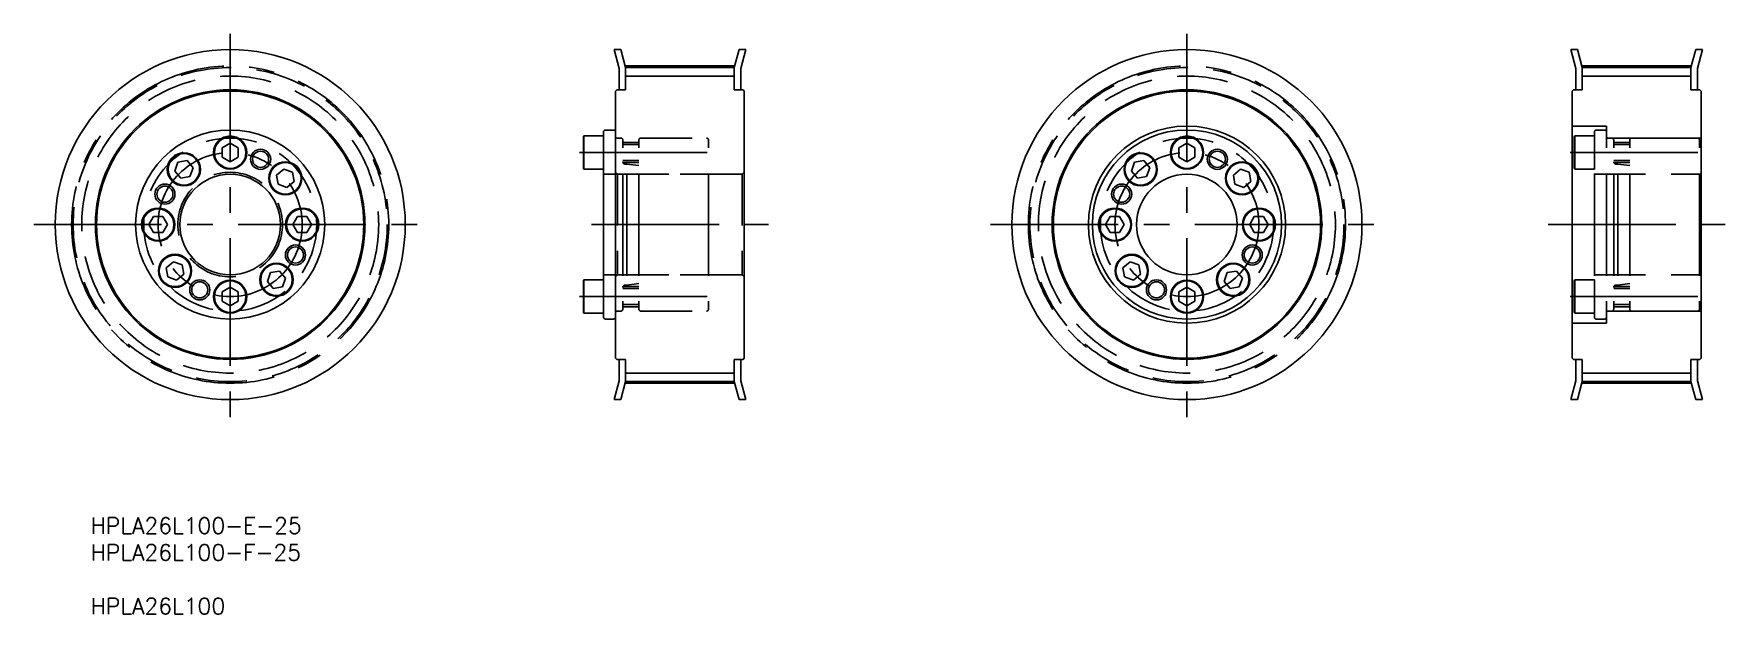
# Model space of a CAD drawing. Extents: x 1 to 421, y 5 to 150.
import ezdxf

# ---------------------------------------------------------------- set-up
doc = ezdxf.new("R2010")
doc.units = 0
doc.linetypes.add('CENTER', pattern=[50.8, 31.75, -6.35, 6.35, -6.35])
doc.linetypes.add('DASHED', pattern=[19.05, 12.7, -6.35])
doc.layers.get('0').update_dxf_attribs({"linetype": 'CONTINUOUS'})
doc.layers.add('CENTER', color=1, linetype='CENTER')
doc.styles.add('MISUMI', font='txt.shx')

# ---------------------------------------------------------------- blocks, each defined once
blk = doc.blocks.new('*U6')
at = {"color": 7, "linetype": 'CONTINUOUS', "style": 'MISUMI'}
for s, p in [('HPLA26L100-E-25', (15.05, 25.31)), ('HPLA26L100-F-25', (15.05, 18.65)), ('HPLA26L100', (15.05, 5.31))]:
    blk.add_text(s, height=4, dxfattribs=at).set_placement(p)

msp = doc.modelspace()

# ---------------------------------------------------------------- linework, layer by layer
at = {"color": 7, "linetype": 'CONTINUOUS'}
for p, q in [((145.14, 145.64), (146.8, 145.64)), ((145.14, 145.64), (146.4, 140.97)), ((146.8, 145.64), (148, 141.18)), ((175, 141.18), (176.19, 145.64)), ((176.19, 145.64), (177.85, 145.64)), ((176.6, 140.97), (177.85, 145.64)), ((382.91, 145.64), (384.57, 145.64)), ((382.91, 145.64), (384.16, 140.97)), ((384.57, 145.64), (385.76, 141.18)), ((412.76, 141.18), (413.96, 145.64)), ((413.96, 145.64), (415.62, 145.64)), ((414.36, 140.97), (415.62, 145.64)), ((146.4, 135.64), (146.4, 140.97)), ((148, 141.18), (175, 141.18)), ((148, 135.64), (148, 141.18)), ((175, 135.64), (175, 141.18)), ((176.6, 135.64), (176.6, 140.97)), ((384.16, 135.64), (384.16, 140.97)), ((385.76, 141.18), (412.76, 141.18)), ((385.76, 135.64), (385.76, 141.18)), ((412.76, 135.64), (412.76, 141.18)), ((414.36, 135.64), (414.36, 140.97)), ((145.5, 135.34), (145.8, 135.64)), ((145.5, 68.94), (145.5, 135.34)), ((145.8, 135.64), (148, 135.64)), ((175, 135.64), (177.2, 135.64)), ((177.2, 135.64), (177.5, 135.34)), ((177.5, 68.94), (177.5, 135.34)), ((383.26, 135.34), (383.56, 135.64)), ((383.26, 68.94), (383.26, 135.34)), ((383.56, 135.64), (385.76, 135.64)), ((412.76, 135.64), (414.96, 135.64)), ((414.96, 135.64), (415.26, 135.34)), ((415.26, 68.94), (415.26, 135.34)), ((49.73, 122.35), (47.73, 121.2)), ((51.73, 121.2), (49.73, 122.35)), ((137.5, 123.97), (137.61, 124.17)), ((137.5, 116.12), (137.5, 123.97)), ((137.61, 115.92), (137.61, 124.17)), ((137.61, 124.17), (142.5, 124.17)), ((142.5, 102.14), (142.5, 125.14)), ((142.5, 115.92), (142.5, 124.17)), ((142.5, 117.54), (142.5, 122.54)), ((143, 125.64), (145, 125.64)), ((145.5, 102.14), (145.5, 125.14)), ((287.5, 122.35), (285.5, 121.2)), ((289.5, 121.2), (287.5, 122.35)), ((39.01, 118.03), (36.74, 117.63)), ((40.5, 116.26), (39.01, 118.03)), ((47.73, 121.2), (47.73, 118.89)), ((47.73, 118.89), (49.73, 117.74)), ((49.73, 117.74), (51.73, 118.89)), ((50.73, 121.78), (50.73, 121.78)), ((51.23, 121.49), (51.23, 121.49)), ((51.73, 118.89), (51.73, 121.2)), ((276.78, 118.03), (274.51, 117.63)), ((278.26, 116.26), (276.78, 118.03)), ((285.5, 121.2), (285.5, 118.89)), ((285.5, 118.89), (287.5, 117.74)), ((287.5, 117.74), (289.5, 118.89)), ((288.5, 121.78), (288.5, 121.78)), ((289, 121.49), (289, 121.49)), ((289.5, 118.89), (289.5, 121.2)), ((36.74, 117.63), (35.95, 115.46)), ((35.95, 115.46), (37.43, 113.69)), ((37.43, 113.69), (39.71, 114.09)), ((39.71, 114.09), (40.5, 116.26)), ((63.04, 115.92), (61.27, 114.44)), ((61.27, 114.44), (61.67, 112.17)), ((65.21, 115.13), (63.04, 115.92)), ((65.61, 112.86), (65.21, 115.13)), ((137.5, 116.12), (137.61, 115.92)), ((137.61, 115.92), (142.5, 115.92)), ((274.51, 117.63), (273.72, 115.46)), ((273.72, 115.46), (275.2, 113.69)), ((275.2, 113.69), (277.47, 114.09)), ((277.47, 114.09), (278.26, 116.26)), ((300.81, 115.92), (299.04, 114.44)), ((299.04, 114.44), (299.44, 112.17)), ((302.98, 115.13), (300.81, 115.92)), ((303.38, 112.86), (302.98, 115.13)), ((61.67, 112.17), (63.84, 111.38)), ((63.84, 111.38), (65.61, 112.86)), ((299.44, 112.17), (301.61, 111.38)), ((301.61, 111.38), (303.38, 112.86)), ((30.67, 104.14), (29.52, 102.14)), ((29.52, 102.14), (30.67, 100.14)), ((32.98, 104.14), (30.67, 104.14)), ((34.14, 102.14), (32.98, 104.14)), ((32.98, 100.14), (34.14, 102.14)), ((66.47, 104.14), (65.32, 102.14)), ((65.32, 102.14), (66.47, 100.14)), ((68.78, 104.14), (66.47, 104.14)), ((69.94, 102.14), (68.78, 104.14)), ((68.78, 100.14), (69.94, 102.14)), ((142.5, 102.14), (142.5, 79.14)), ((145.5, 102.14), (145.5, 79.14)), ((268.44, 104.14), (267.29, 102.14)), ((267.29, 102.14), (268.44, 100.14)), ((270.75, 104.14), (268.44, 104.14)), ((271.91, 102.14), (270.75, 104.14)), ((270.75, 100.14), (271.91, 102.14)), ((304.24, 104.14), (303.09, 102.14)), ((303.09, 102.14), (304.24, 100.14)), ((306.55, 104.14), (304.24, 104.14)), ((307.71, 102.14), (306.55, 104.14)), ((306.55, 100.14), (307.71, 102.14)), ((30.67, 100.14), (32.98, 100.14)), ((66.47, 100.14), (68.78, 100.14)), ((268.44, 100.14), (270.75, 100.14)), ((304.24, 100.14), (306.55, 100.14)), ((35.61, 92.91), (33.85, 91.43)), ((37.79, 92.12), (35.61, 92.91)), ((273.38, 92.91), (271.61, 91.43)), ((275.55, 92.12), (273.38, 92.91)), ((33.85, 91.43), (34.25, 89.15)), ((34.25, 89.15), (36.42, 88.36)), ((36.42, 88.36), (38.19, 89.85)), ((38.19, 89.85), (37.79, 92.12)), ((59.75, 90.2), (58.96, 88.03)), ((62.02, 90.6), (59.75, 90.2)), ((63.51, 88.83), (62.02, 90.6)), ((62.72, 86.66), (63.51, 88.83)), ((137.5, 88.17), (137.61, 88.37)), ((137.61, 88.37), (142.5, 88.37)), ((137.61, 88.37), (137.61, 80.12)), ((142.5, 88.37), (142.5, 80.12)), ((271.61, 91.43), (272.01, 89.15)), ((272.01, 89.15), (274.18, 88.36)), ((274.18, 88.36), (275.95, 89.85)), ((275.95, 89.85), (275.55, 92.12)), ((297.52, 90.2), (296.73, 88.03)), ((299.79, 90.6), (297.52, 90.2)), ((301.28, 88.83), (299.79, 90.6)), ((300.49, 86.66), (301.28, 88.83)), ((49.73, 86.55), (47.73, 85.4)), ((47.73, 85.4), (47.73, 83.09)), ((51.73, 85.4), (49.73, 86.55)), ((51.73, 83.09), (51.73, 85.4)), ((58.96, 88.03), (60.44, 86.26)), ((60.44, 86.26), (62.72, 86.66)), ((137.5, 88.17), (137.5, 80.32)), ((142.5, 86.74), (142.5, 81.74)), ((287.5, 86.55), (285.5, 85.4)), ((285.5, 85.4), (285.5, 83.09)), ((289.5, 85.4), (287.5, 86.55)), ((289.5, 83.09), (289.5, 85.4)), ((296.73, 88.03), (298.21, 86.26)), ((298.21, 86.26), (300.49, 86.66)), ((47.73, 83.09), (49.73, 81.94)), ((49.73, 81.94), (51.73, 83.09)), ((137.5, 80.32), (137.61, 80.12)), ((137.61, 80.12), (142.5, 80.12)), ((285.5, 83.09), (287.5, 81.94)), ((287.5, 81.94), (289.5, 83.09)), ((143, 78.64), (145, 78.64)), ((145.5, 68.94), (145.8, 68.64)), ((145.8, 68.64), (148, 68.64)), ((146.4, 68.64), (146.4, 63.32)), ((148, 68.64), (148, 63.11)), ((175, 68.64), (175, 63.11)), ((175, 68.64), (177.2, 68.64)), ((176.6, 68.64), (176.6, 63.32)), ((177.2, 68.64), (177.5, 68.94)), ((383.26, 68.94), (383.56, 68.64)), ((383.56, 68.64), (385.76, 68.64)), ((384.16, 68.64), (384.16, 63.32)), ((385.76, 68.64), (385.76, 63.11)), ((412.76, 68.64), (412.76, 63.11)), ((412.76, 68.64), (414.96, 68.64)), ((414.36, 68.64), (414.36, 63.32)), ((414.96, 68.64), (415.26, 68.94)), ((145.14, 58.64), (146.4, 63.32)), ((146.8, 58.64), (148, 63.11)), ((148, 63.11), (175, 63.11)), ((175, 63.11), (176.19, 58.64)), ((176.6, 63.32), (177.85, 58.64)), ((382.91, 58.64), (384.16, 63.32)), ((384.57, 58.64), (385.76, 63.11)), ((385.76, 63.11), (412.76, 63.11)), ((412.76, 63.11), (413.96, 58.64)), ((414.36, 63.32), (415.62, 58.64)), ((145.14, 58.64), (146.8, 58.64)), ((176.19, 58.64), (177.85, 58.64)), ((382.91, 58.64), (384.57, 58.64)), ((413.96, 58.64), (415.62, 58.64))]:
    msp.add_line(p, q, dxfattribs=at)
at = {"color": 3, "linetype": 'CONTINUOUS'}
for p, q in [((148, 139.05), (175, 139.05)), ((385.76, 139.05), (412.76, 139.05)), ((148, 65.24), (175, 65.24)), ((385.76, 65.24), (412.76, 65.24))]:
    msp.add_line(p, q, dxfattribs=at)
at = {"color": 3, "linetype": 'DASHED'}
for p, q in [((383.26, 126.64), (391.76, 126.64)), ((391.76, 123.64), (391.76, 126.64)), ((145.91, 123.64), (146.8, 123.64)), ((147.3, 102.14), (147.3, 123.14)), ((151.3, 122.54), (147.3, 122.54)), ((151.3, 122.04), (147.3, 122.04)), ((151.3, 102.14), (151.3, 123.14)), ((151.8, 123.64), (168.1, 123.64)), ((168.6, 102.14), (168.6, 123.14)), ((383.76, 123.97), (383.88, 124.17)), ((383.76, 116.12), (383.76, 123.97)), ((383.88, 115.92), (383.88, 124.17)), ((383.88, 124.17), (388.76, 124.17)), ((388.76, 102.14), (388.76, 125.14)), ((388.76, 115.92), (388.76, 124.17)), ((388.76, 117.54), (388.76, 122.54)), ((389.26, 125.64), (391.26, 125.64)), ((391.76, 102.14), (391.76, 125.14)), ((391.76, 123.64), (415.26, 123.64)), ((392.17, 123.64), (393.06, 123.64)), ((393.56, 102.14), (393.56, 123.14)), ((397.56, 122.54), (393.56, 122.54)), ((397.56, 122.04), (393.56, 122.04)), ((397.56, 102.14), (397.56, 123.14)), ((398.06, 123.64), (414.36, 123.64)), ((414.86, 102.14), (414.86, 123.14)), ((151.3, 118.04), (147.3, 118.04)), ((397.56, 118.04), (393.56, 118.04)), ((142.5, 114.64), (168.6, 114.64)), ((145.5, 115.14), (146, 114.64)), ((146, 114.64), (177, 114.64)), ((146, 114.64), (146, 89.64)), ((151.3, 117.54), (147.3, 117.54)), ((147.9, 117.17), (148.3, 117.17)), ((148.3, 102.14), (148.3, 117.17)), ((148.3, 117.17), (151.3, 116.83)), ((177.5, 115.14), (177, 114.64)), ((177, 114.64), (177, 89.64)), ((383.76, 116.12), (383.88, 115.92)), ((383.88, 115.92), (388.76, 115.92)), ((388.76, 114.64), (414.86, 114.64)), ((397.56, 117.54), (393.56, 117.54)), ((394.16, 117.17), (394.56, 117.17)), ((394.56, 102.14), (394.56, 117.17)), ((394.56, 117.17), (397.56, 116.83)), ((147.3, 102.14), (147.3, 81.14)), ((148.3, 102.14), (148.3, 87.12)), ((151.3, 102.14), (151.3, 81.14)), ((168.6, 102.14), (168.6, 81.14)), ((388.76, 102.14), (388.76, 79.14)), ((391.76, 102.14), (391.76, 79.14)), ((393.56, 102.14), (393.56, 81.14)), ((394.56, 102.14), (394.56, 87.12)), ((397.56, 102.14), (397.56, 81.14)), ((414.86, 102.14), (414.86, 81.14)), ((142.5, 89.64), (168.6, 89.64)), ((145.5, 89.14), (146, 89.64)), ((146, 89.64), (177, 89.64)), ((177.5, 89.14), (177, 89.64)), ((383.76, 88.17), (383.88, 88.37)), ((383.88, 88.37), (388.76, 88.37)), ((383.88, 88.37), (383.88, 80.12)), ((388.76, 89.64), (414.86, 89.64)), ((388.76, 88.37), (388.76, 80.12)), ((151.3, 86.74), (147.3, 86.74)), ((151.3, 86.24), (147.3, 86.24)), ((147.9, 87.12), (148.3, 87.12)), ((148.3, 87.12), (151.3, 87.46)), ((383.76, 88.17), (383.76, 80.32)), ((388.76, 86.74), (388.76, 81.74)), ((397.56, 86.74), (393.56, 86.74)), ((397.56, 86.24), (393.56, 86.24)), ((394.16, 87.12), (394.56, 87.12)), ((394.56, 87.12), (397.56, 87.46)), ((145.91, 80.64), (146.8, 80.64)), ((151.3, 82.24), (147.3, 82.24)), ((151.3, 81.74), (147.3, 81.74)), ((151.8, 80.64), (168.1, 80.64)), ((383.76, 80.32), (383.88, 80.12)), ((383.88, 80.12), (388.76, 80.12)), ((391.76, 80.64), (391.76, 77.64)), ((391.76, 80.64), (415.26, 80.64)), ((392.17, 80.64), (393.06, 80.64)), ((397.56, 82.24), (393.56, 82.24)), ((397.56, 81.74), (393.56, 81.74)), ((398.06, 80.64), (414.36, 80.64)), ((383.26, 77.64), (391.76, 77.64)), ((389.26, 78.64), (391.26, 78.64))]:
    msp.add_line(p, q, dxfattribs=at)
at = {"color": 7, "linetype": 'CONTINUOUS'}
for centre, radius in [((49.73, 102.14), 43.5), ((287.5, 102.14), 43.5), ((49.73, 102.14), 33.5), ((49.73, 102.14), 33.2), ((287.5, 102.14), 33.5), ((287.5, 102.14), 33.2), ((287.5, 102.14), 24.5), ((49.73, 102.14), 23.5), ((49.73, 120.04), 4.12), ((49.73, 120.04), 3.92), ((287.5, 102.14), 23.5), ((287.5, 120.04), 4.12), ((287.5, 120.04), 3.92), ((38.22, 115.86), 4.12), ((38.22, 115.86), 3.92), ((57.29, 118.37), 2), ((63.44, 113.65), 4.12), ((275.99, 115.86), 4.12), ((275.99, 115.86), 3.92), ((295.06, 118.37), 2.5), ((295.06, 118.37), 2), ((301.21, 113.65), 4.12), ((49.73, 102.14), 12.5), ((63.44, 113.65), 3.92), ((287.5, 102.14), 12.5), ((301.21, 113.65), 3.92), ((33.51, 109.71), 2), ((271.27, 109.71), 2.5), ((271.27, 109.71), 2), ((31.83, 102.14), 4.12), ((31.83, 102.14), 3.92), ((67.63, 102.14), 4.12), ((67.63, 102.14), 3.92), ((269.6, 102.14), 4.12), ((269.6, 102.14), 3.92), ((305.4, 102.14), 4.12), ((305.4, 102.14), 3.92), ((303.72, 94.58), 2.5), ((36.02, 90.64), 4.12), ((36.02, 90.64), 3.92), ((61.23, 88.43), 4.12), ((65.95, 94.58), 2), ((273.78, 90.64), 4.12), ((273.78, 90.64), 3.92), ((299, 88.43), 4.12), ((303.72, 94.58), 2), ((49.73, 84.24), 4.12), ((61.23, 88.43), 3.92), ((279.93, 85.92), 2.5), ((287.5, 84.24), 4.12), ((299, 88.43), 3.92), ((42.16, 85.92), 2), ((49.73, 84.24), 3.92), ((279.93, 85.92), 2), ((287.5, 84.24), 3.92)]:
    msp.add_circle(centre, radius, dxfattribs=at)
at = {"color": 3, "linetype": 'DASHED'}
for centre, radius in [((49.73, 102.14), 39.03), ((49.73, 102.14), 36.9), ((287.5, 102.14), 39.03), ((287.5, 102.14), 36.9), ((49.73, 102.14), 21.5), ((287.5, 102.14), 21.5), ((49.73, 102.14), 13)]:
    msp.add_circle(centre, radius, dxfattribs=at)
at = {"color": 3}
for centre in [(57.29, 118.37), (33.51, 109.71), (65.95, 94.58), (42.16, 85.92)]:
    msp.add_circle(centre, 2.5, dxfattribs=at)
at = {"color": 7, "linetype": 'CONTINUOUS'}
for centre, start, end in [((143, 125.14), 90, 180), ((145, 125.14), 0, 90), ((143, 79.14), 180, 270), ((145, 79.14), 270, 0)]:
    msp.add_arc(centre, 0.5, start, end, dxfattribs=at)
at = {"color": 3, "linetype": 'DASHED'}
for centre, radius, start, end in [((145.91, 124.05), 0.41, 180, 270), ((146.8, 123.14), 0.5, 0, 90), ((151.8, 123.14), 0.5, 90, 180), ((168.1, 123.14), 0.5, 0, 90), ((389.26, 125.14), 0.5, 90, 180), ((391.26, 125.14), 0.5, 0, 90), ((392.17, 124.05), 0.41, 180, 270), ((393.06, 123.14), 0.5, 0, 90), ((398.06, 123.14), 0.5, 90, 180), ((414.36, 123.14), 0.5, 0, 90), ((147.9, 117.77), 0.6, 180.0007, 270), ((394.16, 117.77), 0.6, 180.0007, 270), ((147.9, 86.52), 0.6, 90, 179.9993), ((394.16, 86.52), 0.6, 90, 179.9993), ((145.91, 80.23), 0.41, 90, 180), ((146.8, 81.14), 0.5, 270, 0), ((151.8, 81.14), 0.5, 180, 270), ((168.1, 81.14), 0.5, 270, 0), ((392.17, 80.23), 0.41, 90, 180), ((393.06, 81.14), 0.5, 270, 0), ((398.06, 81.14), 0.5, 180, 270), ((414.36, 81.14), 0.5, 270, 0), ((389.26, 79.14), 0.5, 180, 270), ((391.26, 79.14), 0.5, 270, 0)]:
    msp.add_arc(centre, radius, start, end, dxfattribs=at)
at = {"layer": 'CENTER', "color": 1, "linetype": 'CENTER'}
for p, q in [((49.73, 149.55), (49.73, 53.06)), ((287.5, 149.55), (287.5, 53.06)), ((147.89, 141.56), (175.1, 141.56)), ((385.66, 141.56), (412.87, 141.56)), ((136.5, 120.04), (169.6, 120.04)), ((382.76, 120.04), (415.86, 120.04)), ((0.93, 102.14), (97.29, 102.14)), ((139.5, 102.14), (183.5, 102.14)), ((238.7, 102.14), (335.06, 102.14)), ((377.26, 102.14), (421.26, 102.14)), ((136.5, 84.24), (169.6, 84.24)), ((382.76, 84.24), (415.86, 84.24)), ((147.89, 62.73), (175.1, 62.73)), ((385.66, 62.73), (412.87, 62.73))]:
    msp.add_line(p, q, dxfattribs=at)
for centre, radius in [((49.73, 102.14), 39.41), ((287.5, 102.14), 39.41), ((49.73, 102.14), 17.9), ((287.5, 102.14), 17.9)]:
    msp.add_circle(centre, radius, dxfattribs=at)

# ---------------------------------------------------------------- block references
at = {"color": 7, "linetype": 'CONTINUOUS'}
msp.add_blockref('*U6', (0, 0), dxfattribs=at)

doc.saveas('drawing.dxf')
